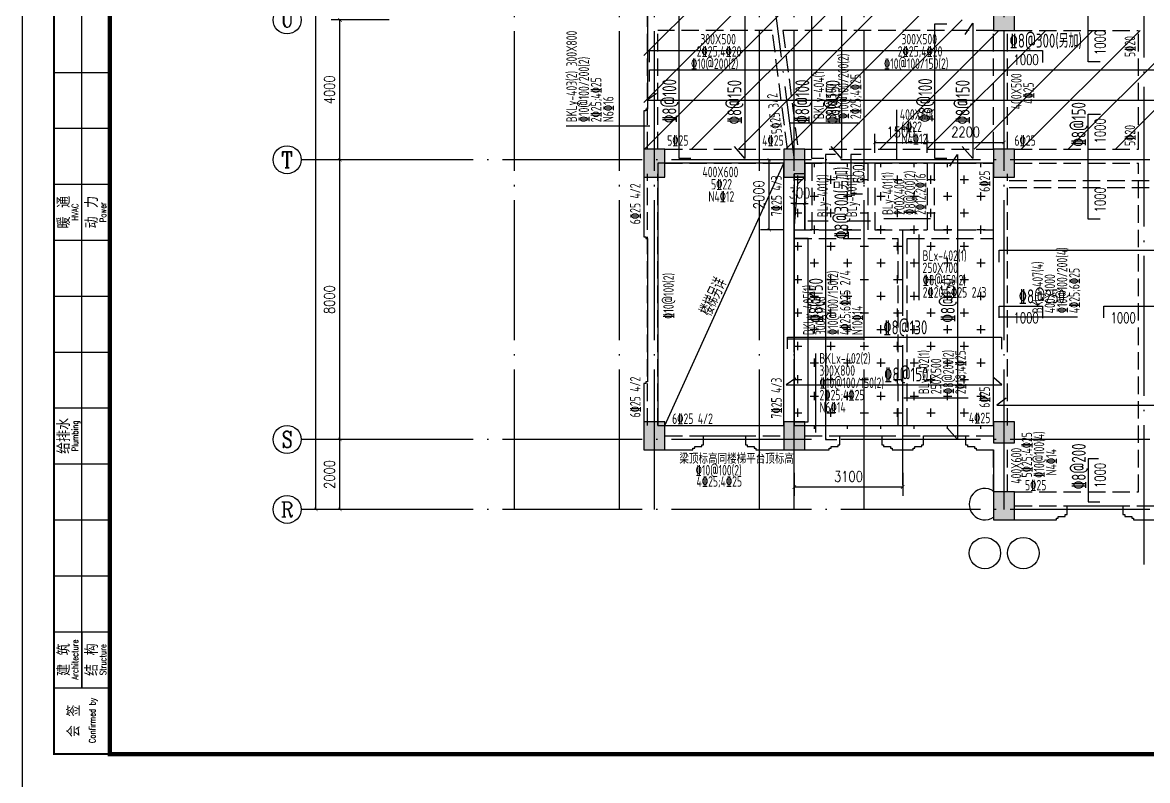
# Model space of a CAD drawing. Header units: millimetres. Extents: x 2998490 to 15040601, y 444546 to 7822218.
# Drawn here: x 14361529 to 14393708, y 7570109 to 7591789 of the extents above; entities that cross this region are included whole.
import ezdxf
from ezdxf.enums import TextEntityAlignment as Align

# ---------------------------------------------------------------- set-up
doc = ezdxf.new("R2010")
doc.units = ezdxf.units.MM
doc.header["$LTSCALE"] = 2000
doc.linetypes.add('DASH', pattern=[0.35, 0.25, -0.1])
doc.linetypes.add('DOTE', pattern=[2.42, 2, -0.2, 0.02, -0.2])
for name, color, linetype in [('3-AXIS', 3, 'Continuous'), ('3-AXIS_TEXT', 7, 'Continuous'), ('3-ban', 84, 'Continuous'), ('3-ban-hatch', 9, 'Continuous'), ('3-ban-rein', 1, 'Continuous'), ('3-ban-TEXT', 7, 'Continuous'), ('3-column-DOWN', 232, 'Continuous'), ('3-COLUMN-UP', 2, 'Continuous'), ('3-dote', 43, 'DOTE'), ('3-HATCH', 8, 'Continuous'), ('3-liang-rein-X', 54, 'Continuous'), ('3-liang-rein-Y', 130, 'Continuous'), ('3-liang-R截面-X', 50, 'Continuous'), ('3-liang-R截面-Y', 70, 'Continuous'), ('3-liang-s-1', 44, 'Continuous'), ('3-liang-xu', 120, 'DASH'), ('3-装饰线脚', 7, 'Continuous'), ('AXIS', 3, 'Continuous'), ('AXIS_TEXT', 7, 'Continuous'), ('图框', 7, 'Continuous')]:
    doc.layers.add(name, color=color, linetype=linetype)
doc.styles.add('_TCH_AXIS', font='COMPLEX', dxfattribs={"bigfont": 'GBCBIG'})
doc.styles.add('COMPLEX', font='COMPLEX')
doc.styles.add('DIM_FONT', font='SIMPLEX', dxfattribs={"width": 0.8, "bigfont": 'HZTXT'})
doc.styles.add('TJ1', font='tj-romans1.shx', dxfattribs={"width": 0.8, "bigfont": 'tj-hztxt1.shx'})
doc.styles.add('TKZ2_tjkts.shx', font='tjromant.shx', dxfattribs={"bigfont": 'tjkts.shx'})
doc.styles.add('TSSD_Rein', font='Tssdeng.shx', dxfattribs={"width": 0.7, "bigfont": 'hztxt.shx'})
doc.dimstyles.new('DIMN100', dxfattribs={"dimtxt": 300, "dimasz": 100, "dimexe": 250, "dimexo": 300, "dimgap": 150, "dimtad": 1, "dimdec": 0, "dimzin": 0, "dimdsep": 46, "dimtxsty": 'DIM_FONT', "dimblk": 'ARCHTICK', "dimcen": 0.09, "dimclrt": 7, "dimazin": 2, "dimtfac": 1, "dimtdec": 0, "dimtix": 1, "dimtmove": 2, "dimatfit": 3, "dimldrblk": 'ARCHTICK', "dimfxl": 0, "dimtolj": 1, "dimtzin": 0, "dimarcsym": 0})

# ---------------------------------------------------------------- blocks, each defined once
blk = doc.blocks.new('TJAD_TK_A0')
at = {"layer": '图框'}
for p, q in [((973, -441.7), (973, 399.3)), ((990, -412.7), (990, -156.7)), ((982, -236.7), (998, -236.7)), ((982, -252.7), (998, -252.7)), ((982, -268.7), (998, -268.7)), ((982, -284.7), (998, -284.7)), ((982, -300.7), (998, -300.7)), ((982, -316.7), (998, -316.7)), ((982, -332.7), (998, -332.7)), ((982, -348.7), (998, -348.7)), ((982, -364.7), (998, -364.7)), ((982, -380.7), (998, -380.7)), ((982, -396.7), (998, -396.7)), ((990, -396.7), (990, -412.7)), ((982, -412.7), (998, -412.7))]:
    blk.add_line(p, q, dxfattribs=at)
at = {"layer": '图框', "const_width": 1.2}
blk.add_lwpolyline([(2152, -431.7), (2152, 389.3), (998, 389.3), (998, -431.7)], close=True, dxfattribs=at)
at = {"layer": '图框', "const_width": 0.6}
blk.add_lwpolyline([(998, -431.7), (982, -431.7), (982, -156.7), (998, -156.7)], dxfattribs=at)
at = {"layer": '图框', "style": 'TKZ2_tjkts.shx'}
for s, p in [('暖 通', (984.79, -276.7)), ('动 力', (992.79, -276.7)), ('给排水', (984.79, -340.7)), ('建 筑', (984.79, -404.7)), ('结 构', (992.79, -404.7)), ('会 签', (987.62, -422.2))]:
    blk.add_text(s, height=3.6, rotation=90, dxfattribs=at).set_placement(p, align=Align.MIDDLE_CENTER)
at = {"layer": '图框', "style": 'TKZ2_tjkts.shx', "width": 0.8}
for s, p in [('HVAC', (988.02, -276.7)), ('Power', (996.02, -276.7)), ('Plumbing', (988.02, -340.7)), ('Architecture', (988.02, -404.7)), ('Structure', (996.02, -404.7)), ('Confirmed by', (992.95, -422.09))]:
    blk.add_text(s, height=1.8, rotation=90, dxfattribs=at).set_placement(p, align=Align.MIDDLE_CENTER)
blk = doc.blocks.new('_ArchTick')
at = {"color": 0, "linetype": 'ByBlock', "const_width": 0.15}
blk.add_lwpolyline([(-0.5, -0.5), (0.5, 0.5)], dxfattribs=at)
blk = doc.blocks.new('*D90')
at = {"layer": 'AXIS', "color": 0, "lineweight": -2}
for p, q in [((14372016, 7579863), (14370358, 7579863)), ((14370608, 7577863), (14370608, 7579863)), ((14372016, 7577863), (14370358, 7577863))]:
    blk.add_line(p, q, dxfattribs=at)
at = {"layer": 'Defpoints', "color": 0}
for p in [(14370608, 7579863), (14372316, 7579863), (14372316, 7577863)]:
    blk.add_point(p, dxfattribs=at)
at = {"layer": 'AXIS', "color": 0, "lineweight": -2, "xscale": 100, "yscale": 100, "zscale": 100}
for p, rotation in [((14370608, 7579863), 90), ((14370608, 7577863), 270)]:
    blk.add_blockref('_ArchTick', p, dxfattribs=dict(at, rotation=rotation))
at = {"layer": 'AXIS', "color": 7, "insert": (14370308, 7578863), "char_height": 300, "attachment_point": 5, "rotation": 90, "style": 'DIM_FONT'}
blk.add_mtext('\\A1;2000', dxfattribs=at)
blk = doc.blocks.new('*D91')
at = {"layer": 'AXIS', "color": 0, "lineweight": -2}
for p, q in [((14372016, 7587863), (14370358, 7587863)), ((14370608, 7579863), (14370608, 7587863)), ((14372016, 7579863), (14370358, 7579863))]:
    blk.add_line(p, q, dxfattribs=at)
at = {"layer": 'Defpoints', "color": 0}
for p in [(14370608, 7587863), (14372316, 7587863), (14372316, 7579863)]:
    blk.add_point(p, dxfattribs=at)
at = {"layer": 'AXIS', "color": 0, "lineweight": -2, "xscale": 100, "yscale": 100, "zscale": 100}
for p, rotation in [((14370608, 7587863), 90), ((14370608, 7579863), 270)]:
    blk.add_blockref('_ArchTick', p, dxfattribs=dict(at, rotation=rotation))
at = {"layer": 'AXIS', "color": 7, "insert": (14370308, 7583863), "char_height": 300, "attachment_point": 5, "rotation": 90, "style": 'DIM_FONT'}
blk.add_mtext('\\A1;8000', dxfattribs=at)
blk = doc.blocks.new('*D92')
at = {"layer": 'AXIS', "color": 0, "lineweight": -2}
for p, q in [((14372016, 7591863), (14370358, 7591863)), ((14370608, 7587863), (14370608, 7591863)), ((14372016, 7587863), (14370358, 7587863))]:
    blk.add_line(p, q, dxfattribs=at)
at = {"layer": 'Defpoints', "color": 0}
for p in [(14370608, 7591863), (14372316, 7591863), (14372316, 7587863)]:
    blk.add_point(p, dxfattribs=at)
at = {"layer": 'AXIS', "color": 0, "lineweight": -2, "xscale": 100, "yscale": 100, "zscale": 100}
for p, rotation in [((14370608, 7591863), 90), ((14370608, 7587863), 270)]:
    blk.add_blockref('_ArchTick', p, dxfattribs=dict(at, rotation=rotation))
at = {"layer": 'AXIS', "color": 7, "insert": (14370308, 7589863), "char_height": 300, "attachment_point": 5, "rotation": 90, "style": 'DIM_FONT'}
blk.add_mtext('\\A1;4000', dxfattribs=at)
blk = doc.blocks.new('*D100')
at = {"layer": 'AXIS', "color": 0, "lineweight": -2}
for p, q in [((14372928, 7605863), (14369670, 7605863)), ((14369920, 7577863), (14369920, 7605863)), ((14372928, 7577863), (14369670, 7577863))]:
    blk.add_line(p, q, dxfattribs=at)
at = {"layer": 'Defpoints', "color": 0}
for p in [(14369920, 7605863), (14373228, 7605863), (14373228, 7577863)]:
    blk.add_point(p, dxfattribs=at)
at = {"layer": 'AXIS', "color": 0, "lineweight": -2, "xscale": 100, "yscale": 100, "zscale": 100}
for p, rotation in [((14369920, 7605863), 90), ((14369920, 7577863), 270)]:
    blk.add_blockref('_ArchTick', p, dxfattribs=dict(at, rotation=rotation))
at = {"layer": 'AXIS', "color": 7, "insert": (14369620, 7593264), "char_height": 300, "attachment_point": 5, "rotation": 90, "style": 'DIM_FONT'}
blk.add_mtext('\\A1;28000', dxfattribs=at)
blk = doc.blocks.new('_AXISO')
blk.add_circle((0, 0), 0.5)
at = {"layer": '3-AXIS_TEXT', "style": 'COMPLEX', "width": 1.041667}
blk.add_attdef('A', text='', height=0.56, dxfattribs=at).set_placement((-0.25, -0.28), (0.25, -0.28), align=Align.FIT)
blk = doc.blocks.new('*D1726')
at = {"layer": '3-ban', "color": 0, "lineweight": -2}
for p, q in [((14382846, 7587863), (14382639, 7587863)), ((14382889, 7585863), (14382889, 7587863)), ((14383306, 7585863), (14382639, 7585863))]:
    blk.add_line(p, q, dxfattribs=at)
at = {"layer": 'Defpoints', "color": 0}
for p in [(14382889, 7587863), (14383146, 7587863), (14383606, 7585863)]:
    blk.add_point(p, dxfattribs=at)
at = {"layer": '3-ban', "color": 0, "lineweight": -2, "xscale": 100, "yscale": 100, "zscale": 100}
for p, rotation in [((14382889, 7587863), 90), ((14382889, 7585863), 270)]:
    blk.add_blockref('_ArchTick', p, dxfattribs=dict(at, rotation=rotation))
at = {"layer": '3-ban', "color": 7, "insert": (14382589, 7586863), "char_height": 300, "attachment_point": 5, "rotation": 90, "style": 'DIM_FONT'}
blk.add_mtext('\\A1;2000', dxfattribs=at)
blk = doc.blocks.new('*D1727')
at = {"layer": '3-ban', "color": 0, "lineweight": -2}
for p, q in [((14383606, 7586613), (14383506, 7586613)), ((14383606, 7586613), (14383906, 7586613)), ((14383606, 7586536), (14383606, 7586363)), ((14383906, 7586613), (14384006, 7586613)), ((14383906, 7586536), (14383906, 7586363))]:
    blk.add_line(p, q, dxfattribs=at)
at = {"layer": 'Defpoints', "color": 0}
for p in [(14383606, 7586836), (14383906, 7586836), (14383906, 7586613)]:
    blk.add_point(p, dxfattribs=at)
at = {"layer": '3-ban', "color": 0, "lineweight": -2, "xscale": 100, "yscale": 100, "zscale": 100}
blk.add_blockref('_ArchTick', (14383606, 7586613), dxfattribs=at)
at = {"layer": '3-ban', "color": 0, "lineweight": -2, "xscale": 100, "yscale": 100, "zscale": 100, "rotation": 180}
blk.add_blockref('_ArchTick', (14383906, 7586613), dxfattribs=at)
at = {"layer": '3-ban', "color": 7, "insert": (14383756, 7586913), "char_height": 300, "attachment_point": 5, "style": 'DIM_FONT'}
blk.add_mtext('\\A1;300', dxfattribs=at)
blk = doc.blocks.new('*D1728')
at = {"layer": '3-ban', "color": 0, "lineweight": -2}
for p, q in [((14385906, 7588063), (14385906, 7588609)), ((14387406, 7588063), (14387406, 7588609)), ((14385906, 7588359), (14387406, 7588359))]:
    blk.add_line(p, q, dxfattribs=at)
at = {"layer": 'Defpoints', "color": 0}
for p in [(14387406, 7588359), (14385906, 7587763), (14387406, 7587763)]:
    blk.add_point(p, dxfattribs=at)
at = {"layer": '3-ban', "color": 0, "lineweight": -2, "xscale": 100, "yscale": 100, "zscale": 100, "rotation": 180}
blk.add_blockref('_ArchTick', (14385906, 7588359), dxfattribs=at)
at = {"layer": '3-ban', "color": 0, "lineweight": -2, "xscale": 100, "yscale": 100, "zscale": 100}
blk.add_blockref('_ArchTick', (14387406, 7588359), dxfattribs=at)
at = {"layer": '3-ban', "color": 7, "insert": (14386656, 7588659), "char_height": 300, "attachment_point": 5, "style": 'DIM_FONT'}
blk.add_mtext('\\A1;1500', dxfattribs=at)
blk = doc.blocks.new('*D1729')
at = {"layer": '3-ban', "color": 0, "lineweight": -2}
for p, q in [((14387406, 7588063), (14387406, 7588609)), ((14387406, 7588359), (14389606, 7588359)), ((14389606, 7588061), (14389606, 7588109))]:
    blk.add_line(p, q, dxfattribs=at)
at = {"layer": 'Defpoints', "color": 0}
for p in [(14389606, 7588361), (14389606, 7588359), (14387406, 7587763)]:
    blk.add_point(p, dxfattribs=at)
at = {"layer": '3-ban', "color": 0, "lineweight": -2, "xscale": 100, "yscale": 100, "zscale": 100, "rotation": 180}
blk.add_blockref('_ArchTick', (14387406, 7588359), dxfattribs=at)
at = {"layer": '3-ban', "color": 0, "lineweight": -2, "xscale": 100, "yscale": 100, "zscale": 100}
blk.add_blockref('_ArchTick', (14389606, 7588359), dxfattribs=at)
at = {"layer": '3-ban', "color": 7, "insert": (14388506, 7588659), "char_height": 300, "attachment_point": 5, "style": 'DIM_FONT'}
blk.add_mtext('\\A1;2200', dxfattribs=at)
blk = doc.blocks.new('*D1730')
at = {"layer": '3-ban', "color": 0, "lineweight": -2}
for p, q in [((14383606, 7578913), (14383606, 7578254)), ((14386706, 7578913), (14386706, 7578254)), ((14383606, 7578504), (14386706, 7578504))]:
    blk.add_line(p, q, dxfattribs=at)
at = {"layer": 'Defpoints', "color": 0}
for p in [(14383606, 7579213), (14386706, 7579213), (14386706, 7578504)]:
    blk.add_point(p, dxfattribs=at)
at = {"layer": '3-ban', "color": 0, "lineweight": -2, "xscale": 100, "yscale": 100, "zscale": 100, "rotation": 180}
blk.add_blockref('_ArchTick', (14383606, 7578504), dxfattribs=at)
at = {"layer": '3-ban', "color": 0, "lineweight": -2, "xscale": 100, "yscale": 100, "zscale": 100}
blk.add_blockref('_ArchTick', (14386706, 7578504), dxfattribs=at)
at = {"layer": '3-ban', "color": 7, "insert": (14385156, 7578804), "char_height": 300, "attachment_point": 5, "style": 'DIM_FONT'}
blk.add_mtext('\\A1;3100', dxfattribs=at)

msp = doc.modelspace()

# ---------------------------------------------------------------- hatches: boundary and pattern name
at = {"layer": '3-ban-hatch'}
h = msp.add_hatch(dxfattribs=at)
h.set_pattern_fill('ANSI31', color=8, scale=300, style=0)
h.set_pattern_definition([(45, (-3453.4, -83662.9), (-673.51921, 673.51921), [])])
h.paths.add_polyline_path([(14379305.5, 7588163.1), (14379305.5, 7594563.1), (14378716.6, 7594563.1), (14378211.8, 7594867.6), (14375608.4, 7597470.4), (14375379.3, 7598024.5), (14375379.3, 7601703.3), (14375609.6, 7602257), (14378211.6, 7604859), (14378765.7, 7605088.1), (14382445.1, 7605088.1), (14382999.1, 7604858.8), (14385600.8, 7602257.2), (14385830.5, 7601703.3), (14385830.5, 7600163.1), (14389305.5, 7600163.1), (14389305.5, 7594563.1), (14387305.5, 7594563.1), (14387305.5, 7591865.1), (14389305.5, 7591863.1), (14389305.5, 7591563.1), (14452155.5, 7591563.1), (14452155.5, 7588163.1)])
h = msp.add_hatch(dxfattribs=at)
h.set_pattern_fill('CROSS', color=8, scale=75, style=0)
h.set_pattern_definition([(0, (-3453.43, -83662.93), (476.25, 476.25), [238.125, -714.375]), (90, (-3334.37, -83782), (-476.25, 476.25), [238.125, -714.375])])
h.paths.add_polyline_path([(14383905.5, 7587763.1), (14383905.5, 7587463.1), (14383605.5, 7587463.1), (14383605.5, 7580263.1), (14383905.5, 7580263.1), (14383905.5, 7580163.1), (14389305.6, 7580163.1), (14389305.5, 7587763.1)])
at = {"layer": '3-HATCH'}
for points in [[(14389305.5, 7591563.1), (14389905.5, 7591563.1), (14389905.5, 7592363.1), (14389305.5, 7592363.1)], [(14379305.5, 7587363.1), (14379905.5, 7587363.1), (14379905.5, 7588163.1), (14379305.5, 7588163.1)], [(14383305.5, 7587363.1), (14383905.5, 7587363.1), (14383905.5, 7588163.1), (14383305.5, 7588163.1)], [(14389305.5, 7587363.1), (14389905.5, 7587363.1), (14389905.5, 7588163.1), (14389305.5, 7588163.1)], [(14379305.5, 7579563.1), (14379905.5, 7579563.1), (14379905.5, 7580363.1), (14379305.5, 7580363.1)], [(14383305.5, 7579563.1), (14383905.5, 7579563.1), (14383905.5, 7580363.1), (14383305.5, 7580363.1)], [(14389305.6, 7579763.1), (14389905.6, 7579763.1), (14389905.6, 7580363.1), (14389305.6, 7580363.1)], [(14389305.5, 7577563.1), (14389905.5, 7577563.1), (14389905.5, 7578363.1), (14389305.5, 7578363.1)]]:
    msp.add_hatch(color=256, dxfattribs=at).paths.add_polyline_path(points)

# ---------------------------------------------------------------- linework, layer by layer
at = {"layer": '3-AXIS', "color": 15, "linetype": 'DOTE'}
for p, q in [((14375605.6, 7577863.1), (14375605.6, 7607143.2)), ((14378605.1, 7577863.1), (14378605.1, 7607143.3)), ((14379605.6, 7577863.1), (14379605.6, 7607143.2)), ((14382606, 7577863.1), (14382606, 7607143.3)), ((14383605.6, 7577863.1), (14383605.6, 7607143.2)), ((14385605.6, 7577863.1), (14385605.6, 7607143.2)), ((14389605.6, 7577863.1), (14389605.6, 7607143.2)), ((14382718.5, 7594760.7), (14383605.6, 7587863.1)), ((14451855.6, 7587863.1), (14370566.4, 7587863.1)), ((14451855.6, 7579863.1), (14370566.4, 7579863.1)), ((14451855.6, 7577863.1), (14370566.4, 7577863.1))]:
    msp.add_line(p, q, dxfattribs=at)
at = {"layer": '3-ban'}
msp.add_lwpolyline([(14383605.6, 7580363.1), (14384005.6, 7580363.1), (14384005.6, 7585613.1), (14383605.6, 7585613.1)], close=True, dxfattribs=at)
at = {"layer": '3-ban-rein'}
for points in [[(14381973.4, 7594375.6), (14382191.4, 7594701.2), (14382191.4, 7587897.2), (14381893.9, 7588239.3)], [(14384737.2, 7594375.6), (14384955.2, 7594701.2), (14384955.2, 7587897.2), (14384657.6, 7588239.3)], [(14392353, 7590663.1), (14392015.1, 7590663.1), (14392015.1, 7593460.7), (14392361.1, 7593460.7)], [(14380646.3, 7587902.7), (14380308.4, 7587902.7), (14380308.4, 7592663.1), (14380654.4, 7592663.1)], [(14384448.9, 7587902.7), (14384111, 7587902.7), (14384111, 7592663.1), (14384457, 7592663.1)], [(14387964.1, 7587903.2), (14387626.1, 7587903.2), (14387626.1, 7591751.9), (14387972.1, 7591751.9)], [(14388490.6, 7591445.3), (14388708.6, 7591770.9), (14388708.6, 7587897.2), (14388411.1, 7588239.3)], [(14379461.7, 7590654.7), (14379461.7, 7590992.7), (14390705.5, 7590992.7), (14390705.5, 7590646.7)], [(14379461.7, 7590102.4), (14379461.7, 7590440.3), (14452038.7, 7590440.3), (14452038.7, 7590094.3)], [(14379667.5, 7589760.6), (14379393.8, 7589567.2), (14452054.9, 7589567.2), (14451825.6, 7589770.3)], [(14392353, 7586163.1), (14392015.1, 7586163.1), (14392015.1, 7589163.1), (14392361.1, 7589163.1)], [(14384787.8, 7588018), (14384495.7, 7588018), (14384495.7, 7579859.6), (14384825, 7579859.6)], [(14385516.4, 7588018), (14385224.4, 7588018), (14385224.4, 7586885.8), (14385553.6, 7586885.8)], [(14388051.3, 7587684), (14388269.3, 7588009.6), (14388269.3, 7579859.6), (14387971.8, 7580201.7)], [(14389461.7, 7584938.5), (14389461.7, 7585276.5), (14452052.8, 7585276.5), (14452052.8, 7584930.5)], [(14389461.7, 7583342.4), (14389461.7, 7583680.4), (14390705.5, 7583680.4), (14390705.5, 7583334.4)], [(14392455.5, 7583342.4), (14392455.5, 7583680.4), (14394755.5, 7583680.4), (14394755.5, 7583334.4)], [(14383409.4, 7582454.6), (14383409.4, 7582792.6), (14389535.7, 7582792.6), (14389535.7, 7582446.6)], [(14383648.6, 7581617), (14383374.9, 7581423.6), (14389544.9, 7581423.6), (14389315.5, 7581626.6)], [(14389667.5, 7581041.9), (14389393.8, 7580848.5), (14452054.9, 7580848.5), (14451825.6, 7581051.6)], [(14392307.1, 7579305.5), (14392015, 7579305.5), (14392015, 7578079.4), (14392344.3, 7578079.4)]]:
    msp.add_lwpolyline(points, dxfattribs=at)
at = {"layer": '3-column-DOWN'}
for points in [[(14379305.5, 7587363.1), (14379905.5, 7587363.1), (14379905.5, 7588163.1), (14379305.5, 7588163.1)], [(14383305.5, 7587363.1), (14383905.5, 7587363.1), (14383905.5, 7588163.1), (14383305.5, 7588163.1)], [(14379305.5, 7579563.1), (14379905.5, 7579563.1), (14379905.5, 7580363.1), (14379305.5, 7580363.1)], [(14383305.5, 7579563.1), (14383905.5, 7579563.1), (14383905.5, 7580363.1), (14383305.5, 7580363.1)]]:
    msp.add_lwpolyline(points, close=True, dxfattribs=at)
at = {"layer": '3-COLUMN-UP'}
for points in [[(14389305.5, 7591563.1), (14389905.5, 7591563.1), (14389905.5, 7592363.1), (14389305.5, 7592363.1)], [(14379305.5, 7587363.1), (14379905.5, 7587363.1), (14379905.5, 7588163.1), (14379305.5, 7588163.1)], [(14383305.5, 7587363.1), (14383905.5, 7587363.1), (14383905.5, 7588163.1), (14383305.5, 7588163.1)], [(14389305.5, 7587363.1), (14389905.5, 7587363.1), (14389905.5, 7588163.1), (14389305.5, 7588163.1)], [(14379305.5, 7579563.1), (14379905.5, 7579563.1), (14379905.5, 7580363.1), (14379305.5, 7580363.1)], [(14383305.5, 7579563.1), (14383905.5, 7579563.1), (14383905.5, 7580363.1), (14383305.5, 7580363.1)], [(14389305.6, 7579763.1), (14389905.6, 7579763.1), (14389905.6, 7580363.1), (14389305.6, 7580363.1)], [(14389305.5, 7577563.1), (14389905.5, 7577563.1), (14389905.5, 7578363.1), (14389305.5, 7578363.1)]]:
    msp.add_lwpolyline(points, close=True, dxfattribs=at)
at = {"layer": '3-dote'}
for p, q in [((14393605.6, 7604471), (14393605.6, 7576289.4)), ((14386705.6, 7578557.2), (14386705.6, 7585849.6))]:
    msp.add_line(p, q, dxfattribs=at)
at = {"layer": '3-liang-R截面-X'}
for p, q in [((14386542.8, 7587863.1), (14386542.8, 7589287.2)), ((14387164.4, 7585727.7), (14387164.4, 7583851)), ((14384213.9, 7582319.7), (14384213.9, 7580063.1))]:
    msp.add_line(p, q, dxfattribs=at)
at = {"layer": '3-liang-R截面-Y'}
for p, q in [((14383461, 7588923.1), (14385478, 7588923.1)), ((14377075.6, 7588832.7), (14379469.9, 7588832.7)), ((14383988.3, 7586116.8), (14384575.3, 7586116.8)), ((14385115.8, 7586116.8), (14385786.9, 7586116.8)), ((14386168.7, 7586180.6), (14387501.8, 7586180.6)), ((14389487.2, 7583369.2), (14391710, 7583369.2)), ((14383427.4, 7582743.8), (14385578.2, 7582743.8)), ((14386734.4, 7581054.8), (14388581.8, 7581054.8))]:
    msp.add_line(p, q, dxfattribs=at)
at = {"layer": '3-liang-s-1'}
msp.add_line((14379905.5, 7580263.1), (14383305.5, 7587763.1), dxfattribs=at)
for points in [[(14379405.6, 7593413.1), (14379405.6, 7589313.1), (14379355.6, 7589313.1), (14379355.6, 7589263.1), (14379305.6, 7589263.1), (14379305.6, 7585663.1), (14379355.6, 7585663.1), (14379355.6, 7585613.1), (14379405.6, 7585613.1), (14379405.6, 7581513.1), (14379355.6, 7581513.1), (14379355.6, 7581463.1), (14379305.6, 7581463.1), (14379305.6, 7579563.1), (14380705.6, 7579563.1), (14380705.6, 7579613.1), (14380755.6, 7579613.1), (14380755.6, 7579663.1), (14380955.6, 7579663.1), (14380955.6, 7579713.1), (14381005.6, 7579713.1), (14381005.6, 7579963.1), (14382205.6, 7579963.1), (14382205.6, 7579713.1), (14382255.6, 7579713.1), (14382255.6, 7579663.1), (14382455.6, 7579663.1), (14382455.6, 7579613.1), (14382505.6, 7579613.1), (14382505.6, 7579563.1), (14384605.6, 7579563.1), (14384605.6, 7579613.1), (14384655.6, 7579613.1), (14384655.6, 7579663.1), (14384855.6, 7579663.1), (14384855.6, 7579713.1), (14384905.6, 7579713.1), (14384905.6, 7579963.1), (14386105.6, 7579963.1), (14386105.6, 7579713.1), (14386155.6, 7579713.1), (14386155.6, 7579663.1), (14386355.6, 7579663.1), (14386355.6, 7579613.1), (14386405.6, 7579613.1), (14386405.6, 7579563.1), (14387005.6, 7579563.1), (14387005.6, 7579613.1), (14387055.6, 7579613.1), (14387055.6, 7579663.1), (14387255.6, 7579663.1), (14387255.6, 7579713.1), (14387305.6, 7579713.1), (14387305.6, 7579963.1), (14388505.6, 7579963.1), (14388505.6, 7579713.1), (14388555.6, 7579713.1), (14388555.6, 7579663.1), (14388755.6, 7579663.1), (14388755.6, 7579613.1), (14388805.6, 7579613.1), (14388805.6, 7579563.1), (14389305.6, 7579563.1), (14389305.6, 7577782.9)], [(14383905.5, 7587763.1), (14383905.5, 7587463.1), (14383605.6, 7587463.1), (14383605.6, 7580263.1), (14383905.5, 7580263.1), (14383905.5, 7580263.1), (14389305.5, 7580263.1), (14389305.5, 7587763.1), (14383905.5, 7587763.1)], [(14383605.5, 7585863.1), (14383706.9, 7587177.1), (14383905.5, 7587363.1)], [(14389605.6, 7577563.1), (14391105.6, 7577563.1), (14391105.6, 7577613.1), (14391155.6, 7577613.1), (14391155.6, 7577663.1), (14391355.6, 7577663.1), (14391355.6, 7577713.1), (14391405.6, 7577713.1), (14391405.6, 7577963.1), (14393005.6, 7577963.1), (14393005.6, 7577713.1), (14393055.6, 7577713.1), (14393055.6, 7577663.1), (14393255.6, 7577663.1), (14393255.6, 7577613.1), (14393305.6, 7577613.1), (14393305.6, 7577563.1), (14393905.6, 7577563.1)]]:
    msp.add_lwpolyline(points, dxfattribs=at)
for points in [[(14379705.6, 7580263.1), (14383305.5, 7580263.1), (14383305.6, 7587763.1), (14379705.6, 7587763.1)], [(14383605.5, 7585863.1), (14383905.5, 7585863.1), (14383905.5, 7587363.1), (14383605.5, 7587363.1)]]:
    msp.add_lwpolyline(points, close=True, dxfattribs=at)
at = {"layer": '3-liang-xu'}
for p, q in [((14379405.5, 7588163.1), (14379405.5, 7594563.1)), ((14379705.5, 7588163.1), (14379705.5, 7591563.1)), ((14382975.4, 7591563.1), (14379705.5, 7591563.1)), ((14383409.6, 7588163.1), (14382975.4, 7591563.1)), ((14389305.5, 7591563.1), (14383277.9, 7591563.1)), ((14383277.9, 7591563.1), (14383712, 7588163.1)), ((14389305.5, 7588163.1), (14389305.5, 7591563.1)), ((14389705.5, 7588163.1), (14389705.5, 7591563.1)), ((14389905.5, 7591563.1), (14393455.5, 7591563.1)), ((14393455.5, 7588163.1), (14393455.5, 7591563.1)), ((14379905.5, 7588163.1), (14383305.5, 7588163.1)), ((14383905.5, 7588163.1), (14389305.5, 7588163.1)), ((14389905.5, 7588163.1), (14393455.5, 7588163.1)), ((14379905.5, 7587763.1), (14383305.5, 7587763.1)), ((14383905.5, 7587763.1), (14385705.6, 7587763.1)), ((14383905.5, 7587763.1), (14383905.5, 7585863.1)), ((14384105.5, 7587763.1), (14384105.5, 7585863.1)), ((14385705.6, 7587763.1), (14385705.6, 7585863.1)), ((14385905.6, 7587763.1), (14385905.6, 7585863.1)), ((14385905.6, 7587763.1), (14387405.6, 7587763.1)), ((14387405.6, 7587763.1), (14387405.6, 7585863.1)), ((14387605.6, 7587763.1), (14387605.6, 7585863.1)), ((14387605.6, 7587763.1), (14389305.5, 7587763.1)), ((14389905.5, 7587763.1), (14393455.5, 7587763.1)), ((14393455.5, 7578363.1), (14393455.5, 7587763.1)), ((14379405.5, 7580263.1), (14379405.5, 7587463.1)), ((14379705.5, 7580263.1), (14379705.5, 7587463.1)), ((14383305.6, 7580263.1), (14383305.6, 7587463.1)), ((14383605.6, 7585863.1), (14383605.6, 7587463.1)), ((14389305.5, 7585863.1), (14389305.5, 7587463.1)), ((14389705.5, 7580263.1), (14389705.5, 7587463.1)), ((14451855.6, 7587263.1), (14389705.6, 7587263.1)), ((14451855.6, 7587063.1), (14389705.6, 7587063.1)), ((14383605.6, 7585863.1), (14385705.6, 7585863.1)), ((14385905.6, 7585863.1), (14387405.6, 7585863.1)), ((14387605.6, 7585863.1), (14389305.5, 7585863.1)), ((14383605.6, 7580263.1), (14383605.6, 7585613.1)), ((14383605.6, 7585613.1), (14386580.5, 7585613.1)), ((14386580.5, 7580263.1), (14386580.5, 7585613.1)), ((14386830.5, 7580263.1), (14386830.5, 7585613.1)), ((14386830.5, 7585613.1), (14389305.5, 7585613.1)), ((14389305.5, 7580263.1), (14389305.5, 7585613.1)), ((14379905.5, 7580263.1), (14383305.5, 7580263.1)), ((14383905.5, 7580263.1), (14386580.5, 7580263.1)), ((14386830.5, 7580263.1), (14389305.5, 7580263.1)), ((14379905.5, 7579963.1), (14383305.5, 7579963.1)), ((14383905.5, 7579963.1), (14389305.5, 7579963.1)), ((14389305.5, 7578363.1), (14389305.5, 7579763.1)), ((14389705.5, 7578363.1), (14389705.5, 7579763.1)), ((14389905.5, 7578363.1), (14393455.5, 7578363.1)), ((14389905.5, 7577963.1), (14397305.5, 7577963.1))]:
    msp.add_line(p, q, dxfattribs=at)
at = {"layer": '3-装饰线脚'}
for centre in [(14389055.6, 7576613.1), (14390155.6, 7576613.1)]:
    msp.add_circle(centre, 450, dxfattribs=at)
msp.add_arc((14389055.6, 7578013.1), 450, 56.25101, 303.74899, dxfattribs=at)
at = {"layer": 'AXIS'}
for p, q in [((14372383.2, 7587863.1), (14369498.6, 7587863.1)), ((14372383.2, 7579863.1), (14369498.6, 7579863.1)), ((14372383.2, 7577863.1), (14369498.6, 7577863.1))]:
    msp.add_line(p, q, dxfattribs=at)

# ---------------------------------------------------------------- block references
ref = msp.add_blockref('_AXISO', (14369098.6, 7591863.1), dxfattribs=dict(at, xscale=800, yscale=800, zscale=800))
ref.add_attrib('A', 'U', dxfattribs={"layer": 'AXIS_TEXT', "height": 405.5, "style": '_TCH_AXIS'}).set_placement((14368905.5, 7591660.3), (14369291.7, 7591660.3), align=Align.FIT)
ref = msp.add_blockref('_AXISO', (14369098.6, 7587863.1), dxfattribs=dict(at, xscale=800, yscale=800, zscale=800))
ref.add_attrib('A', 'T', dxfattribs={"layer": 'AXIS_TEXT', "height": 455.7, "style": '_TCH_AXIS'}).set_placement((14368935.8, 7587635.2), (14369261.3, 7587635.2), align=Align.FIT)
ref = msp.add_blockref('_AXISO', (14369098.6, 7579863.1), dxfattribs=dict(at, xscale=800, yscale=800, zscale=800))
ref.add_attrib('A', 'S', dxfattribs={"layer": 'AXIS_TEXT', "height": 465.9, "style": '_TCH_AXIS'}).set_placement((14368943.3, 7579630.1), (14369253.9, 7579630.1), align=Align.FIT)
ref = msp.add_blockref('_AXISO', (14369098.6, 7577863.1), dxfattribs=dict(at, xscale=800, yscale=800, zscale=800))
ref.add_attrib('A', 'R', dxfattribs={"layer": 'AXIS_TEXT', "height": 425.2, "style": '_TCH_AXIS'}).set_placement((14368916.4, 7577650.5), (14369280.8, 7577650.5), align=Align.FIT)
at = {"layer": '图框', "xscale": 100, "yscale": 100, "zscale": 100}
msp.add_blockref('TJAD_TK_A0', (14264228.6, 7614033.9), dxfattribs=at)

# ---------------------------------------------------------------- texts
at = {"layer": '3-ban', "style": 'TSSD_Rein', "width": 0.7}
for s, rotation, p in [('%%1328@300(另加)', 359.99419, (14389759.5, 7591069.7, -5065)), ('%%1328@100', 89.99419, (14380231.3, 7588914.6, -5065)), ('%%1328@150', 89.99419, (14382092.5, 7588874.9, -5065)), ('%%1328@100', 89.99419, (14384033.9, 7588898.1, -5065)), ('%%1328@150', 89.99419, (14384904.1, 7588874.9, -5065)), ('%%1328@100', 89.99419, (14387549.1, 7588932.6, -5065)), ('%%1328@150', 89.99419, (14388621.3, 7588874.9, -5065)), ('%%1328@150', 89.99419, (14391938, 7588241.8, -5065)), ('%%1328@300(另加)', 90.00581, (14385152.2, 7585593.2, -5065)), ('%%1328@150', 90.00581, (14384423.5, 7583208.8, -5065)), ('%%1328@150', 90.00581, (14388197.1, 7583208.8, -5065)), ('%%1328@250', 359.99419, (14390023.7, 7583757.4, -5065)), ('%%1328@130', 359.99419, (14386147.8, 7582869.7, -5065)), ('%%1328@150', 359.99419, (14386173.5, 7581523.5, -5065)), ('%%1328@200', 90.00581, (14391942.8, 7578441.5, -5065))]:
    msp.add_text(s, height=400, rotation=rotation, dxfattribs=at).set_placement(p)
at = {"layer": '3-ban-TEXT', "style": 'TJ1', "width": 0.7}
for s, p in [('1000', (14392504.9, 7590860)), ('1000', (14392504.9, 7588333)), ('600', (14385593.5, 7587190.6)), ('1000', (14392504.9, 7586360)), ('1000', (14392504.9, 7578475.3))]:
    msp.add_text(s, height=300, rotation=90, dxfattribs=at).set_placement(p)
for p in [(14389875.4, 7590577.4), (14389875.4, 7583190.5), (14392652.4, 7583190.5)]:
    msp.add_text('1000', height=300, dxfattribs=at).set_placement(p)
at = {"layer": '3-liang-rein-X', "style": 'TSSD_Rein', "width": 0.7}
for s, p in [('2%%13225;4%%13220', (14380812.7, 7590813.1)), ('2%%13225;4%%13220', (14386563.4, 7590813.1)), ('%%13210@200(2)', (14380651.1, 7590463.1)), ('%%13210@100/150(2)', (14386168.9, 7590463.1)), ('4%%13222', (14386652.2, 7588658.3)), ('N4%%13212', (14386671.3, 7588308.3)), ('5%%13225', (14379968.3, 7588263.1)), ('4%%13225', (14382687.6, 7588263.1)), ('6%%13225', (14389901.8, 7588263.1)), ('5%%13222', (14381224.7, 7587013.1)), ('N4%%13212', (14381147.6, 7586663.1)), ('%%1328@150(2)', (14387277.3, 7584271.7)), ('2%%13220;5%%13225 2/3', (14387277.3, 7583921.7)), ('%%13210@100/150(2)', (14384326.8, 7581333.8)), ('2%%13225;4%%13225', (14384326.8, 7580983.9)), ('N6%%13214', (14384326.8, 7580633.9)), ('6%%13225 4/2', (14380110.9, 7580306.9)), ('4%%13225', (14388599.1, 7580328.1)), ('梁顶标高同楼梯平台顶标高', (14380317.9, 7579166.8)), ('%%13210@100(2)', (14380782.9, 7578832.6)), ('4%%13225;4%%13225', (14380809.4, 7578513.5)), ('5%%13225', (14390205.6, 7578406.6))]:
    msp.add_text(s, height=300, dxfattribs=at).set_placement(p)
at = {"layer": '3-liang-rein-Y', "style": 'TSSD_Rein', "width": 0.7}
for s, rotation, p in [('5%%13220', 90, (14393355.6, 7590803.2)), ('%%13210@100/200(2)', 90, (14385157.7, 7589027.3)), ('%%13210@100/200(2)', 90, (14377735.2, 7588936.9)), ('2%%13225;4%%13225', 90, (14378085.2, 7588936.9)), ('2%%13225;4%%13225', 90, (14385507.7, 7589027.3)), ('4%%13225', 90, (14390455.6, 7589461)), ('N6%%13216', 90, (14378435.2, 7588936.9)), ('5%%13225 3/2', 97, (14383255.3, 7588626.7)), ('5%%13220', 90, (14393355.6, 7588258.8)), ('7%%13225 4/3', 90, (14383243.5, 7586249.7)), ('%%1328@200(2)', 90, (14387059.1, 7586284.8)), ('2%%13212;2%%13216', 90, (14387366.3, 7586284.8)), ('6%%13225', 90, (14389199.2, 7586946.3)), ('6%%13225 4/2', 90, (14379205.6, 7586018.8)), ('%%13210@100/200(4)', 90, (14391415.2, 7583473.4)), ('4%%13225;6%%13225', 90, (14391765.2, 7583473.4)), ('%%13210@100(2)', 90, (14380156.8, 7583310.8)), ('%%13210@100/150(2)', 90, (14384857.8, 7582848)), ('4%%13225;6%%13225 2/4', 90, (14385207.8, 7582848)), ('N10%%13214', 90, (14385557.8, 7582848)), ('%%1328@200(2)', 90, (14388159, 7581159)), ('2%%13218;4%%13225', 90, (14388509, 7581159)), ('6%%13225 4/2', 90, (14379205.6, 7580493.3)), ('7%%13225 4/3', 90, (14383243.5, 7580463.1)), ('6%%13225', 90, (14389199.2, 7580769.4)), ('5%%13225;4%%13225', 90, (14390405.6, 7578775.7)), ('%%13210@100(4)', 90, (14390755.6, 7578764.6)), ('N4%%13214', 90, (14391105.6, 7578833.9))]:
    msp.add_text(s, height=300, rotation=rotation, dxfattribs=at).set_placement(p)
at = {"layer": '3-liang-R截面-X', "style": 'TSSD_Rein', "width": 0.7}
for s, p in [('300X500', (14380920.7, 7591163.1)), ('300X500', (14386671.3, 7591163.1)), ('400X600', (14386624.4, 7589008.3)), ('400X600', (14380979.4, 7587363.1)), ('BLx-402(1)', (14387272.4, 7584971.7)), ('250X700', (14387272.4, 7584621.7)), ('BKLx-402(2)', (14384321.9, 7582033.8)), ('300X800', (14384321.9, 7581683.8))]:
    msp.add_text(s, height=300, dxfattribs=at).set_placement(p)
at = {"layer": '3-liang-R截面-Y', "style": 'TSSD_Rein', "width": 0.7}
for s, p in [('BKLy-403(2) 300X800', (14377385.3, 7588936.9)), ('BKLy-404(1)', (14384457.8, 7589027.3)), ('400X500', (14390105.6, 7589309)), ('300X500', (14384807.8, 7589027.3)), ('BLy-401(1)', (14384560.9, 7586221)), ('BLy-401(1)', (14385394.8, 7586221)), ('BLy-401(1)', (14386423.2, 7586284.8)), ('200X400', (14386758.9, 7586284.8)), ('BKLy-407(4)', (14390715.2, 7583473.4)), ('400X1000', (14391065.2, 7583473.4)), ('BKLy-405(1)', (14384157.9, 7582848)), ('300X1200', (14384507.9, 7582848)), ('BLy-402(1)', (14387459.1, 7581159)), ('250X500', (14387809.1, 7581159)), ('400X600', (14390105.6, 7578598.1))]:
    msp.add_text(s, height=300, rotation=90, dxfattribs=at).set_placement(p)
at = {"layer": '3-liang-s-1', "style": 'TSSD_Rein', "width": 0.7}
msp.add_text('楼梯另详', height=400, rotation=65, dxfattribs=at).set_placement((14381226.2, 7583357.6))

# ---------------------------------------------------------------- dimensions: what is measured, and where the dimension line sits
at = {"layer": '3-ban'}
for base, p1, p2, picture, middle in [((14387405.6, 7588359), (14385905.6, 7587763.1), (14387405.6, 7587763.1), '*D1728', (14386655.6, 7588659)), ((14389605.6, 7588359), (14387405.6, 7587763.1), (14389605.6, 7588361.2), '*D1729', (14388505.6, 7588659)), ((14383905.6, 7586613.1), (14383605.6, 7586835.5), (14383905.6, 7586835.5), '*D1727', (14383755.6, 7586913.1)), ((14386705.6, 7578503.5), (14383605.6, 7579213.1), (14386705.6, 7579213.1), '*D1730', (14385155.6, 7578803.5))]:
    dim = msp.add_linear_dim(base=base, p1=p1, p2=p2, dimstyle='DIMN100', dxfattribs=at)
    dim.commit()
    dim.dimension.update_dxf_attribs({"geometry": picture, "text_midpoint": middle})
dim = msp.add_linear_dim(base=(14382889.2, 7587863.1), p1=(14383605.6, 7585863.1), p2=(14383146.2, 7587863.1), angle=90, dimstyle='DIMN100', dxfattribs=at)
dim.commit()
dim.dimension.update_dxf_attribs({"geometry": '*D1726', "text_midpoint": (14382589.2, 7586863.1)})
at = {"layer": 'AXIS'}
dim = msp.add_linear_dim(base=(14369920.3, 7605863.1), p1=(14373227.5, 7577863.1), p2=(14373227.5, 7605863.1), angle=90, dimstyle='DIMN100', dxfattribs=at)
dim.commit()
dim.dimension.update_dxf_attribs({"geometry": '*D100', "text_midpoint": (14369620.3, 7593264.1), "dimtype": 161})
for p1, p2, picture, middle in [((14372315.6, 7587863.1), (14372315.6, 7591863.1), '*D92', (14370308.4, 7589863.1)), ((14372315.6, 7579863.1), (14372315.6, 7587863.1), '*D91', (14370308.4, 7583863.1)), ((14372315.6, 7577863.1), (14372315.6, 7579863.1), '*D90', (14370308.4, 7578863.1))]:
    dim = msp.add_aligned_dim(p1=p1, p2=p2, distance=1707.2, dimstyle='DIMN100', dxfattribs=at)
    dim.commit()
    dim.dimension.update_dxf_attribs({"geometry": picture, "text_midpoint": middle})

doc.saveas('drawing.dxf')
